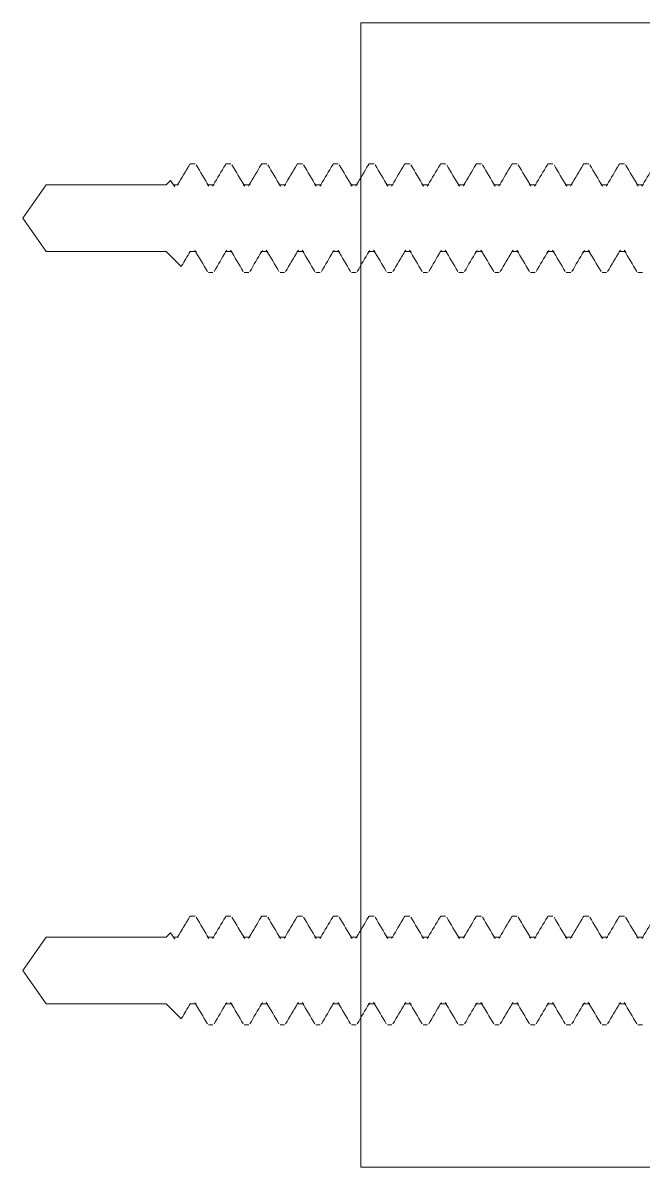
# Model space of a CAD drawing. Header units: inches. Extents: x 0 to 7, y 0 to 11.2.
# Drawn here: x 1.242 to 2.325, y 8.665 to 10.665 of the extents above; entities that cross this region are included whole.
import ezdxf

# ---------------------------------------------------------------- set-up
doc = ezdxf.new("R2010")
doc.units = ezdxf.units.IN
doc.header["$LTSCALE"] = 0.5
doc.header["$MEASUREMENT"] = 0
for name, color, linetype, lineweight in [('FABRIC-ROLL', 7, 'Continuous', 30), ('SHADE-BRACKET', 7, 'Continuous', 30), ('SHADE-BRACKET_SCREW', 7, 'Continuous', 5), ('SUB-BRACKET', 7, 'Continuous', 18)]:
    doc.layers.add(name, color=color, linetype=linetype, lineweight=lineweight)

# ---------------------------------------------------------------- blocks, each defined once
blk = doc.blocks.new('SCREWS-085601')
at = {"layer": 'SHADE-BRACKET_SCREW', "extrusion": (0, 1, 0)}
for p, q in [((-3.9377, 4.823), (-3.9455, 4.823)), ((-3.8752, 4.823), (-3.883, 4.823)), ((-3.8127, 4.823), (-3.8205, 4.823)), ((-3.7502, 4.823), (-3.758, 4.823)), ((-3.6877, 4.823), (-3.6955, 4.823)), ((-3.6252, 4.823), (-3.633, 4.823)), ((-3.5627, 4.823), (-3.5705, 4.823)), ((-3.5002, 4.823), (-3.508, 4.823)), ((-3.4377, 4.823), (-3.4455, 4.823)), ((-3.3752, 4.823), (-3.383, 4.823)), ((-3.3127, 4.823), (-3.3205, 4.823)), ((-3.2502, 4.823), (-3.258, 4.823)), ((-3.1877, 4.823), (-3.1955, 4.823)), ((-4.2385, 4.728), (-4.1977, 4.7863)), ((-3.9885, 4.7863), (-4.1977, 4.7863)), ((-3.981, 4.7938), (-3.9885, 4.7863)), ((-3.9729, 4.7828), (-3.981, 4.7938)), ((-3.9667, 4.7863), (-3.9769, 4.7863)), ((-3.9042, 4.7863), (-3.9165, 4.7863)), ((-3.8417, 4.7863), (-3.854, 4.7863)), ((-3.7792, 4.7863), (-3.7915, 4.7863)), ((-3.7167, 4.7863), (-3.729, 4.7863)), ((-3.6542, 4.7863), (-3.6665, 4.7863)), ((-3.5917, 4.7863), (-3.604, 4.7863)), ((-3.5292, 4.7863), (-3.5415, 4.7863)), ((-3.4667, 4.7863), (-3.479, 4.7863)), ((-3.4042, 4.7863), (-3.4165, 4.7863)), ((-3.3417, 4.7863), (-3.354, 4.7863)), ((-3.2792, 4.7863), (-3.2915, 4.7863)), ((-3.2167, 4.7863), (-3.229, 4.7863)), ((-3.1542, 4.7863), (-3.1665, 4.7863)), ((-4.2385, 4.728), (-4.1977, 4.6698)), ((-3.9885, 4.6698), (-4.1977, 4.6698)), ((-3.9627, 4.6439), (-3.9885, 4.6698)), ((-3.9355, 4.6698), (-3.9478, 4.6698)), ((-3.873, 4.6698), (-3.8853, 4.6698)), ((-3.8105, 4.6698), (-3.8228, 4.6698)), ((-3.748, 4.6698), (-3.7603, 4.6698)), ((-3.6855, 4.6698), (-3.6978, 4.6698)), ((-3.623, 4.6698), (-3.6353, 4.6698)), ((-3.5605, 4.6698), (-3.5728, 4.6698)), ((-3.498, 4.6698), (-3.5103, 4.6698)), ((-3.4355, 4.6698), (-3.4478, 4.6698)), ((-3.373, 4.6698), (-3.3853, 4.6698)), ((-3.3105, 4.6698), (-3.3228, 4.6698)), ((-3.248, 4.6698), (-3.2603, 4.6698)), ((-3.1855, 4.6698), (-3.1978, 4.6698)), ((-3.9143, 4.633), (-3.9065, 4.633)), ((-3.8518, 4.633), (-3.844, 4.633)), ((-3.7893, 4.633), (-3.7815, 4.633)), ((-3.7268, 4.633), (-3.719, 4.633)), ((-3.6643, 4.633), (-3.6565, 4.633)), ((-3.6018, 4.633), (-3.594, 4.633)), ((-3.5393, 4.633), (-3.5315, 4.633)), ((-3.4768, 4.633), (-3.469, 4.633)), ((-3.4143, 4.633), (-3.4065, 4.633)), ((-3.3518, 4.633), (-3.344, 4.633)), ((-3.2893, 4.633), (-3.2815, 4.633)), ((-3.2268, 4.633), (-3.219, 4.633)), ((-3.1643, 4.633), (-3.1565, 4.633)), ((-3.9377, 3.508), (-3.9455, 3.508)), ((-3.8752, 3.508), (-3.883, 3.508)), ((-3.8127, 3.508), (-3.8205, 3.508)), ((-3.7502, 3.508), (-3.758, 3.508)), ((-3.6877, 3.508), (-3.6955, 3.508)), ((-3.6252, 3.508), (-3.633, 3.508)), ((-3.5627, 3.508), (-3.5705, 3.508)), ((-3.5002, 3.508), (-3.508, 3.508)), ((-3.4377, 3.508), (-3.4455, 3.508)), ((-3.3752, 3.508), (-3.383, 3.508)), ((-3.3127, 3.508), (-3.3205, 3.508)), ((-3.2502, 3.508), (-3.258, 3.508)), ((-3.1877, 3.508), (-3.1955, 3.508)), ((-4.2385, 3.413), (-4.1977, 3.4713)), ((-3.9885, 3.4713), (-4.1977, 3.4713)), ((-3.981, 3.4788), (-3.9885, 3.4713)), ((-3.9729, 3.4678), (-3.981, 3.4788)), ((-3.9667, 3.4713), (-3.9769, 3.4713)), ((-3.9042, 3.4713), (-3.9165, 3.4713)), ((-3.8417, 3.4713), (-3.854, 3.4713)), ((-3.7792, 3.4713), (-3.7915, 3.4713)), ((-3.7167, 3.4713), (-3.729, 3.4713)), ((-3.6542, 3.4713), (-3.6665, 3.4713)), ((-3.5917, 3.4713), (-3.604, 3.4713)), ((-3.5292, 3.4713), (-3.5415, 3.4713)), ((-3.4667, 3.4713), (-3.479, 3.4713)), ((-3.4042, 3.4713), (-3.4165, 3.4713)), ((-3.3417, 3.4713), (-3.354, 3.4713)), ((-3.2792, 3.4713), (-3.2915, 3.4713)), ((-3.2167, 3.4713), (-3.229, 3.4713)), ((-3.1542, 3.4713), (-3.1665, 3.4713)), ((-4.2385, 3.413), (-4.1977, 3.3548)), ((-3.9885, 3.3548), (-4.1977, 3.3548)), ((-3.9627, 3.3289), (-3.9885, 3.3548)), ((-3.9355, 3.3548), (-3.9478, 3.3548)), ((-3.873, 3.3548), (-3.8853, 3.3548)), ((-3.8105, 3.3548), (-3.8228, 3.3548)), ((-3.748, 3.3548), (-3.7603, 3.3548)), ((-3.6855, 3.3548), (-3.6978, 3.3548)), ((-3.623, 3.3548), (-3.6353, 3.3548)), ((-3.5605, 3.3548), (-3.5728, 3.3548)), ((-3.498, 3.3548), (-3.5103, 3.3548)), ((-3.4355, 3.3548), (-3.4478, 3.3548)), ((-3.373, 3.3548), (-3.3853, 3.3548)), ((-3.3105, 3.3548), (-3.3228, 3.3548)), ((-3.248, 3.3548), (-3.2603, 3.3548)), ((-3.1855, 3.3548), (-3.1978, 3.3548)), ((-3.9143, 3.318), (-3.9065, 3.318)), ((-3.8518, 3.318), (-3.844, 3.318)), ((-3.7893, 3.318), (-3.7815, 3.318)), ((-3.7268, 3.318), (-3.719, 3.318)), ((-3.6643, 3.318), (-3.6565, 3.318)), ((-3.6018, 3.318), (-3.594, 3.318)), ((-3.5393, 3.318), (-3.5315, 3.318)), ((-3.4768, 3.318), (-3.469, 3.318)), ((-3.4143, 3.318), (-3.4065, 3.318)), ((-3.3518, 3.318), (-3.344, 3.318)), ((-3.2893, 3.318), (-3.2815, 3.318)), ((-3.2268, 3.318), (-3.219, 3.318)), ((-3.1643, 3.318), (-3.1565, 3.318))]:
    blk.add_line(p, q, dxfattribs=at)
at = {"layer": 'SHADE-BRACKET_SCREW'}
for points in [[(-3.9682, 4.7863), (-3.9612, 4.798), (-3.9543, 4.8097), (-3.9474, 4.8214)], [(-3.9358, 4.8214), (-3.9285, 4.8089), (-3.9211, 4.7964), (-3.9136, 4.784)], [(-3.9057, 4.7863), (-3.8987, 4.798), (-3.8918, 4.8097), (-3.8849, 4.8214)], [(-3.8733, 4.8214), (-3.866, 4.8089), (-3.8586, 4.7964), (-3.8511, 4.784)], [(-3.8432, 4.7863), (-3.8362, 4.798), (-3.8293, 4.8097), (-3.8224, 4.8214)], [(-3.8108, 4.8214), (-3.8035, 4.8089), (-3.7961, 4.7964), (-3.7886, 4.784)], [(-3.7807, 4.7863), (-3.7737, 4.798), (-3.7668, 4.8097), (-3.7599, 4.8214)], [(-3.7483, 4.8214), (-3.741, 4.8089), (-3.7336, 4.7964), (-3.7261, 4.784)], [(-3.7182, 4.7863), (-3.7112, 4.798), (-3.7043, 4.8097), (-3.6974, 4.8214)], [(-3.6858, 4.8214), (-3.6785, 4.8089), (-3.6711, 4.7964), (-3.6636, 4.784)], [(-3.6557, 4.7863), (-3.6487, 4.798), (-3.6418, 4.8097), (-3.6349, 4.8214)], [(-3.6233, 4.8214), (-3.616, 4.8089), (-3.6086, 4.7964), (-3.6011, 4.784)], [(-3.5932, 4.7863), (-3.5862, 4.798), (-3.5793, 4.8097), (-3.5724, 4.8214)], [(-3.5608, 4.8214), (-3.5535, 4.8089), (-3.5461, 4.7964), (-3.5386, 4.784)], [(-3.5307, 4.7863), (-3.5237, 4.798), (-3.5168, 4.8097), (-3.5099, 4.8214)], [(-3.4983, 4.8214), (-3.491, 4.8089), (-3.4836, 4.7964), (-3.4761, 4.784)], [(-3.4682, 4.7863), (-3.4612, 4.798), (-3.4543, 4.8097), (-3.4474, 4.8214)], [(-3.4358, 4.8214), (-3.4285, 4.8089), (-3.4211, 4.7964), (-3.4136, 4.784)], [(-3.4057, 4.7863), (-3.3987, 4.798), (-3.3918, 4.8097), (-3.3849, 4.8214)], [(-3.3733, 4.8214), (-3.366, 4.8089), (-3.3586, 4.7964), (-3.3511, 4.784)], [(-3.3432, 4.7863), (-3.3362, 4.798), (-3.3293, 4.8097), (-3.3224, 4.8214)], [(-3.3108, 4.8214), (-3.3035, 4.8089), (-3.2961, 4.7964), (-3.2886, 4.784)], [(-3.2807, 4.7863), (-3.2737, 4.798), (-3.2668, 4.8097), (-3.2599, 4.8214)], [(-3.2483, 4.8214), (-3.241, 4.8089), (-3.2336, 4.7964), (-3.2261, 4.784)], [(-3.2182, 4.7863), (-3.2112, 4.798), (-3.2043, 4.8097), (-3.1974, 4.8214)], [(-3.1858, 4.8214), (-3.1785, 4.8089), (-3.1711, 4.7964), (-3.1636, 4.784)], [(-3.1557, 4.7863), (-3.1487, 4.798), (-3.1418, 4.8097), (-3.1349, 4.8214)], [(-3.9072, 4.784), (-3.9067, 4.7847), (-3.9062, 4.7855), (-3.9057, 4.7863)], [(-3.8447, 4.784), (-3.8442, 4.7847), (-3.8437, 4.7855), (-3.8432, 4.7863)], [(-3.7822, 4.784), (-3.7817, 4.7847), (-3.7812, 4.7855), (-3.7807, 4.7863)], [(-3.7197, 4.784), (-3.7192, 4.7847), (-3.7187, 4.7855), (-3.7182, 4.7863)], [(-3.6572, 4.784), (-3.6567, 4.7847), (-3.6562, 4.7855), (-3.6557, 4.7863)], [(-3.5947, 4.784), (-3.5942, 4.7847), (-3.5937, 4.7855), (-3.5932, 4.7863)], [(-3.5322, 4.784), (-3.5317, 4.7847), (-3.5312, 4.7855), (-3.5307, 4.7863)], [(-3.4697, 4.784), (-3.4692, 4.7847), (-3.4687, 4.7855), (-3.4682, 4.7863)], [(-3.4072, 4.784), (-3.4067, 4.7847), (-3.4062, 4.7855), (-3.4057, 4.7863)], [(-3.3447, 4.784), (-3.3442, 4.7847), (-3.3437, 4.7855), (-3.3432, 4.7863)], [(-3.2822, 4.784), (-3.2817, 4.7847), (-3.2812, 4.7855), (-3.2807, 4.7863)], [(-3.2197, 4.784), (-3.2192, 4.7847), (-3.2187, 4.7855), (-3.2182, 4.7863)], [(-3.1572, 4.784), (-3.1567, 4.7847), (-3.1562, 4.7855), (-3.1557, 4.7863)], [(-3.9463, 4.6698), (-3.9513, 4.6613), (-3.9563, 4.6529), (-3.9613, 4.6444)], [(-3.9162, 4.6347), (-3.9235, 4.6472), (-3.9309, 4.6597), (-3.9384, 4.6721)], [(-3.8838, 4.6698), (-3.8908, 4.6581), (-3.8977, 4.6464), (-3.9046, 4.6347)], [(-3.8823, 4.6721), (-3.8828, 4.6713), (-3.8833, 4.6706), (-3.8838, 4.6698)], [(-3.8537, 4.6347), (-3.861, 4.6472), (-3.8684, 4.6597), (-3.8759, 4.6721)], [(-3.8213, 4.6698), (-3.8283, 4.6581), (-3.8352, 4.6464), (-3.8421, 4.6347)], [(-3.8198, 4.6721), (-3.8203, 4.6713), (-3.8208, 4.6706), (-3.8213, 4.6698)], [(-3.7912, 4.6347), (-3.7985, 4.6472), (-3.8059, 4.6597), (-3.8134, 4.6721)], [(-3.7588, 4.6698), (-3.7658, 4.6581), (-3.7727, 4.6464), (-3.7796, 4.6347)], [(-3.7573, 4.6721), (-3.7578, 4.6713), (-3.7583, 4.6706), (-3.7588, 4.6698)], [(-3.7287, 4.6347), (-3.736, 4.6472), (-3.7434, 4.6597), (-3.7509, 4.6721)], [(-3.6963, 4.6698), (-3.7033, 4.6581), (-3.7102, 4.6464), (-3.7171, 4.6347)], [(-3.6948, 4.6721), (-3.6953, 4.6713), (-3.6958, 4.6706), (-3.6963, 4.6698)], [(-3.6662, 4.6347), (-3.6735, 4.6472), (-3.6809, 4.6597), (-3.6884, 4.6721)], [(-3.6338, 4.6698), (-3.6408, 4.6581), (-3.6477, 4.6464), (-3.6546, 4.6347)], [(-3.6323, 4.6721), (-3.6328, 4.6713), (-3.6333, 4.6706), (-3.6338, 4.6698)], [(-3.6037, 4.6347), (-3.611, 4.6472), (-3.6184, 4.6597), (-3.6259, 4.6721)], [(-3.5713, 4.6698), (-3.5783, 4.6581), (-3.5852, 4.6464), (-3.5921, 4.6347)], [(-3.5698, 4.6721), (-3.5703, 4.6713), (-3.5708, 4.6706), (-3.5713, 4.6698)], [(-3.5412, 4.6347), (-3.5485, 4.6472), (-3.5559, 4.6597), (-3.5634, 4.6721)], [(-3.5088, 4.6698), (-3.5158, 4.6581), (-3.5227, 4.6464), (-3.5296, 4.6347)], [(-3.5073, 4.6721), (-3.5078, 4.6713), (-3.5083, 4.6706), (-3.5088, 4.6698)], [(-3.4787, 4.6347), (-3.486, 4.6472), (-3.4934, 4.6597), (-3.5009, 4.6721)], [(-3.4463, 4.6698), (-3.4533, 4.6581), (-3.4602, 4.6464), (-3.4671, 4.6347)], [(-3.4448, 4.6721), (-3.4453, 4.6713), (-3.4458, 4.6706), (-3.4463, 4.6698)], [(-3.4162, 4.6347), (-3.4235, 4.6472), (-3.4309, 4.6597), (-3.4384, 4.6721)], [(-3.3838, 4.6698), (-3.3908, 4.6581), (-3.3977, 4.6464), (-3.4046, 4.6347)], [(-3.3823, 4.6721), (-3.3828, 4.6713), (-3.3833, 4.6706), (-3.3838, 4.6698)], [(-3.3537, 4.6347), (-3.361, 4.6472), (-3.3684, 4.6597), (-3.3759, 4.6721)], [(-3.3213, 4.6698), (-3.3283, 4.6581), (-3.3352, 4.6464), (-3.3421, 4.6347)], [(-3.3198, 4.6721), (-3.3203, 4.6713), (-3.3208, 4.6706), (-3.3213, 4.6698)], [(-3.2912, 4.6347), (-3.2985, 4.6472), (-3.3059, 4.6597), (-3.3134, 4.6721)], [(-3.2588, 4.6698), (-3.2658, 4.6581), (-3.2727, 4.6464), (-3.2796, 4.6347)], [(-3.2573, 4.6721), (-3.2578, 4.6713), (-3.2583, 4.6706), (-3.2588, 4.6698)], [(-3.2287, 4.6347), (-3.236, 4.6472), (-3.2434, 4.6597), (-3.2509, 4.6721)], [(-3.1963, 4.6698), (-3.2033, 4.6581), (-3.2102, 4.6464), (-3.2171, 4.6347)], [(-3.1948, 4.6721), (-3.1953, 4.6713), (-3.1958, 4.6706), (-3.1963, 4.6698)], [(-3.1662, 4.6347), (-3.1735, 4.6472), (-3.1809, 4.6597), (-3.1884, 4.6721)], [(-3.9682, 3.4713), (-3.9612, 3.483), (-3.9543, 3.4947), (-3.9474, 3.5064)], [(-3.9358, 3.5064), (-3.9285, 3.4939), (-3.9211, 3.4814), (-3.9136, 3.469)], [(-3.9057, 3.4713), (-3.8987, 3.483), (-3.8918, 3.4947), (-3.8849, 3.5064)], [(-3.8733, 3.5064), (-3.866, 3.4939), (-3.8586, 3.4814), (-3.8511, 3.469)], [(-3.8432, 3.4713), (-3.8362, 3.483), (-3.8293, 3.4947), (-3.8224, 3.5064)], [(-3.8108, 3.5064), (-3.8035, 3.4939), (-3.7961, 3.4814), (-3.7886, 3.469)], [(-3.7807, 3.4713), (-3.7737, 3.483), (-3.7668, 3.4947), (-3.7599, 3.5064)], [(-3.7483, 3.5064), (-3.741, 3.4939), (-3.7336, 3.4814), (-3.7261, 3.469)], [(-3.7182, 3.4713), (-3.7112, 3.483), (-3.7043, 3.4947), (-3.6974, 3.5064)], [(-3.6858, 3.5064), (-3.6785, 3.4939), (-3.6711, 3.4814), (-3.6636, 3.469)], [(-3.6557, 3.4713), (-3.6487, 3.483), (-3.6418, 3.4947), (-3.6349, 3.5064)], [(-3.6233, 3.5064), (-3.616, 3.4939), (-3.6086, 3.4814), (-3.6011, 3.469)], [(-3.5932, 3.4713), (-3.5862, 3.483), (-3.5793, 3.4947), (-3.5724, 3.5064)], [(-3.5608, 3.5064), (-3.5535, 3.4939), (-3.5461, 3.4814), (-3.5386, 3.469)], [(-3.5307, 3.4713), (-3.5237, 3.483), (-3.5168, 3.4947), (-3.5099, 3.5064)], [(-3.4983, 3.5064), (-3.491, 3.4939), (-3.4836, 3.4814), (-3.4761, 3.469)], [(-3.4682, 3.4713), (-3.4612, 3.483), (-3.4543, 3.4947), (-3.4474, 3.5064)], [(-3.4358, 3.5064), (-3.4285, 3.4939), (-3.4211, 3.4814), (-3.4136, 3.469)], [(-3.4057, 3.4713), (-3.3987, 3.483), (-3.3918, 3.4947), (-3.3849, 3.5064)], [(-3.3733, 3.5064), (-3.366, 3.4939), (-3.3586, 3.4814), (-3.3511, 3.469)], [(-3.3432, 3.4713), (-3.3362, 3.483), (-3.3293, 3.4947), (-3.3224, 3.5064)], [(-3.3108, 3.5064), (-3.3035, 3.4939), (-3.2961, 3.4814), (-3.2886, 3.469)], [(-3.2807, 3.4713), (-3.2737, 3.483), (-3.2668, 3.4947), (-3.2599, 3.5064)], [(-3.2483, 3.5064), (-3.241, 3.4939), (-3.2336, 3.4814), (-3.2261, 3.469)], [(-3.2182, 3.4713), (-3.2112, 3.483), (-3.2043, 3.4947), (-3.1974, 3.5064)], [(-3.1858, 3.5064), (-3.1785, 3.4939), (-3.1711, 3.4814), (-3.1636, 3.469)], [(-3.1557, 3.4713), (-3.1487, 3.483), (-3.1418, 3.4947), (-3.1349, 3.5064)], [(-3.9072, 3.469), (-3.9067, 3.4697), (-3.9062, 3.4705), (-3.9057, 3.4713)], [(-3.8447, 3.469), (-3.8442, 3.4697), (-3.8437, 3.4705), (-3.8432, 3.4713)], [(-3.7822, 3.469), (-3.7817, 3.4697), (-3.7812, 3.4705), (-3.7807, 3.4713)], [(-3.7197, 3.469), (-3.7192, 3.4697), (-3.7187, 3.4705), (-3.7182, 3.4713)], [(-3.6572, 3.469), (-3.6567, 3.4697), (-3.6562, 3.4705), (-3.6557, 3.4713)], [(-3.5947, 3.469), (-3.5942, 3.4697), (-3.5937, 3.4705), (-3.5932, 3.4713)], [(-3.5322, 3.469), (-3.5317, 3.4697), (-3.5312, 3.4705), (-3.5307, 3.4713)], [(-3.4697, 3.469), (-3.4692, 3.4697), (-3.4687, 3.4705), (-3.4682, 3.4713)], [(-3.4072, 3.469), (-3.4067, 3.4697), (-3.4062, 3.4705), (-3.4057, 3.4713)], [(-3.3447, 3.469), (-3.3442, 3.4697), (-3.3437, 3.4705), (-3.3432, 3.4713)], [(-3.2822, 3.469), (-3.2817, 3.4697), (-3.2812, 3.4705), (-3.2807, 3.4713)], [(-3.2197, 3.469), (-3.2192, 3.4697), (-3.2187, 3.4705), (-3.2182, 3.4713)], [(-3.1572, 3.469), (-3.1567, 3.4697), (-3.1562, 3.4705), (-3.1557, 3.4713)], [(-3.9463, 3.3548), (-3.9513, 3.3463), (-3.9563, 3.3379), (-3.9613, 3.3294)], [(-3.9162, 3.3197), (-3.9235, 3.3322), (-3.9309, 3.3447), (-3.9384, 3.3571)], [(-3.8838, 3.3548), (-3.8908, 3.3431), (-3.8977, 3.3314), (-3.9046, 3.3197)], [(-3.8823, 3.3571), (-3.8828, 3.3563), (-3.8833, 3.3556), (-3.8838, 3.3548)], [(-3.8537, 3.3197), (-3.861, 3.3322), (-3.8684, 3.3447), (-3.8759, 3.3571)], [(-3.8213, 3.3548), (-3.8283, 3.3431), (-3.8352, 3.3314), (-3.8421, 3.3197)], [(-3.8198, 3.3571), (-3.8203, 3.3563), (-3.8208, 3.3556), (-3.8213, 3.3548)], [(-3.7912, 3.3197), (-3.7985, 3.3322), (-3.8059, 3.3447), (-3.8134, 3.3571)], [(-3.7588, 3.3548), (-3.7658, 3.3431), (-3.7727, 3.3314), (-3.7796, 3.3197)], [(-3.7573, 3.3571), (-3.7578, 3.3563), (-3.7583, 3.3556), (-3.7588, 3.3548)], [(-3.7287, 3.3197), (-3.736, 3.3322), (-3.7434, 3.3447), (-3.7509, 3.3571)], [(-3.6963, 3.3548), (-3.7033, 3.3431), (-3.7102, 3.3314), (-3.7171, 3.3197)], [(-3.6948, 3.3571), (-3.6953, 3.3563), (-3.6958, 3.3556), (-3.6963, 3.3548)], [(-3.6662, 3.3197), (-3.6735, 3.3322), (-3.6809, 3.3447), (-3.6884, 3.3571)], [(-3.6338, 3.3548), (-3.6408, 3.3431), (-3.6477, 3.3314), (-3.6546, 3.3197)], [(-3.6323, 3.3571), (-3.6328, 3.3563), (-3.6333, 3.3556), (-3.6338, 3.3548)], [(-3.6037, 3.3197), (-3.611, 3.3322), (-3.6184, 3.3447), (-3.6259, 3.3571)], [(-3.5713, 3.3548), (-3.5783, 3.3431), (-3.5852, 3.3314), (-3.5921, 3.3197)], [(-3.5698, 3.3571), (-3.5703, 3.3563), (-3.5708, 3.3556), (-3.5713, 3.3548)], [(-3.5412, 3.3197), (-3.5485, 3.3322), (-3.5559, 3.3447), (-3.5634, 3.3571)], [(-3.5088, 3.3548), (-3.5158, 3.3431), (-3.5227, 3.3314), (-3.5296, 3.3197)], [(-3.5073, 3.3571), (-3.5078, 3.3563), (-3.5083, 3.3556), (-3.5088, 3.3548)], [(-3.4787, 3.3197), (-3.486, 3.3322), (-3.4934, 3.3447), (-3.5009, 3.3571)], [(-3.4463, 3.3548), (-3.4533, 3.3431), (-3.4602, 3.3314), (-3.4671, 3.3197)], [(-3.4448, 3.3571), (-3.4453, 3.3563), (-3.4458, 3.3556), (-3.4463, 3.3548)], [(-3.4162, 3.3197), (-3.4235, 3.3322), (-3.4309, 3.3447), (-3.4384, 3.3571)], [(-3.3838, 3.3548), (-3.3908, 3.3431), (-3.3977, 3.3314), (-3.4046, 3.3197)], [(-3.3823, 3.3571), (-3.3828, 3.3563), (-3.3833, 3.3556), (-3.3838, 3.3548)], [(-3.3537, 3.3197), (-3.361, 3.3322), (-3.3684, 3.3447), (-3.3759, 3.3571)], [(-3.3213, 3.3548), (-3.3283, 3.3431), (-3.3352, 3.3314), (-3.3421, 3.3197)], [(-3.3198, 3.3571), (-3.3203, 3.3563), (-3.3208, 3.3556), (-3.3213, 3.3548)], [(-3.2912, 3.3197), (-3.2985, 3.3322), (-3.3059, 3.3447), (-3.3134, 3.3571)], [(-3.2588, 3.3548), (-3.2658, 3.3431), (-3.2727, 3.3314), (-3.2796, 3.3197)], [(-3.2573, 3.3571), (-3.2578, 3.3563), (-3.2583, 3.3556), (-3.2588, 3.3548)], [(-3.2287, 3.3197), (-3.236, 3.3322), (-3.2434, 3.3447), (-3.2509, 3.3571)], [(-3.1963, 3.3548), (-3.2033, 3.3431), (-3.2102, 3.3314), (-3.2171, 3.3197)], [(-3.1948, 3.3571), (-3.1953, 3.3563), (-3.1958, 3.3556), (-3.1963, 3.3548)], [(-3.1662, 3.3197), (-3.1735, 3.3322), (-3.1809, 3.3447), (-3.1884, 3.3571)]]:
    blk.add_open_spline(points, degree=3, dxfattribs=at)
for points, knots in [([(-3.9474, 4.8214), (-3.9474, 4.8216), (-3.9473, 4.8217), (-3.9466, 4.8226), (-3.9461, 4.823), (-3.9455, 4.823)], [-0.04485816, -0.04485816, -0.04485816, -0.04485816, -0.03907355, -0.03907355, 0, 0, 0, 0]), ([(-3.8849, 4.8214), (-3.8848, 4.8216), (-3.8847, 4.8218), (-3.8841, 4.8227), (-3.8836, 4.823), (-3.883, 4.823)], [-0.04485565, -0.04485565, -0.04485565, -0.04485565, -0.03658693, -0.03658693, 0, 0, 0, 0]), ([(-3.8224, 4.8214), (-3.8223, 4.8216), (-3.8222, 4.8218), (-3.8216, 4.8227), (-3.8211, 4.823), (-3.8205, 4.823)], [-0.04485565, -0.04485565, -0.04485565, -0.04485565, -0.03658693, -0.03658693, 0, 0, 0, 0]), ([(-3.7599, 4.8214), (-3.7598, 4.8216), (-3.7597, 4.8218), (-3.7591, 4.8227), (-3.7586, 4.823), (-3.758, 4.823)], [-0.04485565, -0.04485565, -0.04485565, -0.04485565, -0.03658693, -0.03658693, 0, 0, 0, 0]), ([(-3.6974, 4.8214), (-3.6973, 4.8216), (-3.6972, 4.8218), (-3.6966, 4.8227), (-3.6961, 4.823), (-3.6955, 4.823)], [-0.04485565, -0.04485565, -0.04485565, -0.04485565, -0.03658693, -0.03658693, 0, 0, 0, 0]), ([(-3.6349, 4.8214), (-3.6348, 4.8216), (-3.6347, 4.8218), (-3.6341, 4.8227), (-3.6336, 4.823), (-3.633, 4.823)], [-0.04485565, -0.04485565, -0.04485565, -0.04485565, -0.03658693, -0.03658693, 0, 0, 0, 0]), ([(-3.5724, 4.8214), (-3.5723, 4.8216), (-3.5722, 4.8218), (-3.5716, 4.8227), (-3.5711, 4.823), (-3.5705, 4.823)], [-0.04485565, -0.04485565, -0.04485565, -0.04485565, -0.03658693, -0.03658693, 0, 0, 0, 0]), ([(-3.5099, 4.8214), (-3.5098, 4.8216), (-3.5097, 4.8218), (-3.5091, 4.8227), (-3.5086, 4.823), (-3.508, 4.823)], [-0.04485565, -0.04485565, -0.04485565, -0.04485565, -0.03658693, -0.03658693, 0, 0, 0, 0]), ([(-3.4474, 4.8214), (-3.4473, 4.8216), (-3.4472, 4.8218), (-3.4466, 4.8227), (-3.4461, 4.823), (-3.4455, 4.823)], [-0.04485565, -0.04485565, -0.04485565, -0.04485565, -0.03658693, -0.03658693, 0, 0, 0, 0]), ([(-3.3849, 4.8214), (-3.3848, 4.8216), (-3.3847, 4.8218), (-3.3841, 4.8227), (-3.3836, 4.823), (-3.383, 4.823)], [-0.04485565, -0.04485565, -0.04485565, -0.04485565, -0.03658693, -0.03658693, 0, 0, 0, 0]), ([(-3.3224, 4.8214), (-3.3223, 4.8216), (-3.3222, 4.8218), (-3.3216, 4.8227), (-3.3211, 4.823), (-3.3205, 4.823)], [-0.04485565, -0.04485565, -0.04485565, -0.04485565, -0.03658693, -0.03658693, 0, 0, 0, 0]), ([(-3.2599, 4.8214), (-3.2598, 4.8216), (-3.2597, 4.8218), (-3.2591, 4.8227), (-3.2586, 4.823), (-3.258, 4.823)], [-0.04485565, -0.04485565, -0.04485565, -0.04485565, -0.03658693, -0.03658693, 0, 0, 0, 0]), ([(-3.1974, 4.8214), (-3.1973, 4.8216), (-3.1972, 4.8218), (-3.1966, 4.8227), (-3.1961, 4.823), (-3.1955, 4.823)], [-0.04485565, -0.04485565, -0.04485565, -0.04485565, -0.03658693, -0.03658693, 0, 0, 0, 0]), ([(-3.854, 4.7863), (-3.8535, 4.7863), (-3.853, 4.7861), (-3.852, 4.7853), (-3.8515, 4.7847), (-3.8511, 4.784)], [0, 0, 0, 0, 0.02262006, 0.02262006, 0.04305702, 0.04305702, 0.04305702, 0.04305702]), ([(-3.7915, 4.7863), (-3.791, 4.7863), (-3.7905, 4.7861), (-3.7895, 4.7853), (-3.789, 4.7847), (-3.7886, 4.784)], [0, 0, 0, 0, 0.02262006, 0.02262006, 0.04305702, 0.04305702, 0.04305702, 0.04305702]), ([(-3.729, 4.7863), (-3.7285, 4.7863), (-3.728, 4.7861), (-3.727, 4.7853), (-3.7265, 4.7847), (-3.7261, 4.784)], [0, 0, 0, 0, 0.02262006, 0.02262006, 0.04305702, 0.04305702, 0.04305702, 0.04305702]), ([(-3.6665, 4.7863), (-3.666, 4.7863), (-3.6655, 4.7861), (-3.6645, 4.7853), (-3.664, 4.7847), (-3.6636, 4.784)], [0, 0, 0, 0, 0.02262006, 0.02262006, 0.04305702, 0.04305702, 0.04305702, 0.04305702]), ([(-3.604, 4.7863), (-3.6035, 4.7863), (-3.603, 4.7861), (-3.602, 4.7853), (-3.6015, 4.7847), (-3.6011, 4.784)], [0, 0, 0, 0, 0.02262006, 0.02262006, 0.04305702, 0.04305702, 0.04305702, 0.04305702]), ([(-3.5415, 4.7863), (-3.541, 4.7863), (-3.5405, 4.7861), (-3.5395, 4.7853), (-3.539, 4.7847), (-3.5386, 4.784)], [0, 0, 0, 0, 0.02262006, 0.02262006, 0.04305702, 0.04305702, 0.04305702, 0.04305702]), ([(-3.479, 4.7863), (-3.4785, 4.7863), (-3.478, 4.7861), (-3.477, 4.7853), (-3.4765, 4.7847), (-3.4761, 4.784)], [0, 0, 0, 0, 0.02262006, 0.02262006, 0.04305702, 0.04305702, 0.04305702, 0.04305702]), ([(-3.4165, 4.7863), (-3.416, 4.7863), (-3.4155, 4.7861), (-3.4145, 4.7853), (-3.414, 4.7847), (-3.4136, 4.784)], [0, 0, 0, 0, 0.02262006, 0.02262006, 0.04305702, 0.04305702, 0.04305702, 0.04305702]), ([(-3.354, 4.7863), (-3.3535, 4.7863), (-3.353, 4.7861), (-3.352, 4.7853), (-3.3515, 4.7847), (-3.3511, 4.784)], [0, 0, 0, 0, 0.02262006, 0.02262006, 0.04305702, 0.04305702, 0.04305702, 0.04305702]), ([(-3.2915, 4.7863), (-3.291, 4.7863), (-3.2905, 4.7861), (-3.2895, 4.7853), (-3.289, 4.7847), (-3.2886, 4.784)], [0, 0, 0, 0, 0.02262006, 0.02262006, 0.04305702, 0.04305702, 0.04305702, 0.04305702]), ([(-3.229, 4.7863), (-3.2285, 4.7863), (-3.228, 4.7861), (-3.227, 4.7853), (-3.2265, 4.7847), (-3.2261, 4.784)], [0, 0, 0, 0, 0.02262006, 0.02262006, 0.04305702, 0.04305702, 0.04305702, 0.04305702]), ([(-3.1665, 4.7863), (-3.166, 4.7863), (-3.1655, 4.7861), (-3.1645, 4.7853), (-3.164, 4.7847), (-3.1636, 4.784)], [0, 0, 0, 0, 0.02262006, 0.02262006, 0.04305702, 0.04305702, 0.04305702, 0.04305702]), ([(-3.873, 4.6698), (-3.8735, 4.6698), (-3.874, 4.67), (-3.875, 4.6708), (-3.8755, 4.6714), (-3.8759, 4.6721)], [0, 0, 0, 0, 0.02262006, 0.02262006, 0.04305702, 0.04305702, 0.04305702, 0.04305702]), ([(-3.748, 4.6698), (-3.7485, 4.6698), (-3.749, 4.67), (-3.75, 4.6708), (-3.7505, 4.6714), (-3.7509, 4.6721)], [0, 0, 0, 0, 0.02262006, 0.02262006, 0.04305702, 0.04305702, 0.04305702, 0.04305702]), ([(-3.6855, 4.6698), (-3.686, 4.6698), (-3.6865, 4.67), (-3.6875, 4.6708), (-3.688, 4.6714), (-3.6884, 4.6721)], [0, 0, 0, 0, 0.02262006, 0.02262006, 0.04305702, 0.04305702, 0.04305702, 0.04305702]), ([(-3.623, 4.6698), (-3.6235, 4.6698), (-3.624, 4.67), (-3.625, 4.6708), (-3.6255, 4.6714), (-3.6259, 4.6721)], [0, 0, 0, 0, 0.02262006, 0.02262006, 0.04305702, 0.04305702, 0.04305702, 0.04305702]), ([(-3.5605, 4.6698), (-3.561, 4.6698), (-3.5615, 4.67), (-3.5625, 4.6708), (-3.563, 4.6714), (-3.5634, 4.6721)], [0, 0, 0, 0, 0.02262006, 0.02262006, 0.04305702, 0.04305702, 0.04305702, 0.04305702]), ([(-3.498, 4.6698), (-3.4985, 4.6698), (-3.499, 4.67), (-3.5, 4.6708), (-3.5005, 4.6714), (-3.5009, 4.6721)], [0, 0, 0, 0, 0.02262006, 0.02262006, 0.04305702, 0.04305702, 0.04305702, 0.04305702]), ([(-3.4355, 4.6698), (-3.436, 4.6698), (-3.4365, 4.67), (-3.4375, 4.6708), (-3.438, 4.6714), (-3.4384, 4.6721)], [0, 0, 0, 0, 0.02262006, 0.02262006, 0.04305702, 0.04305702, 0.04305702, 0.04305702]), ([(-3.373, 4.6698), (-3.3735, 4.6698), (-3.374, 4.67), (-3.375, 4.6708), (-3.3755, 4.6714), (-3.3759, 4.6721)], [0, 0, 0, 0, 0.02262006, 0.02262006, 0.04305702, 0.04305702, 0.04305702, 0.04305702]), ([(-3.3105, 4.6698), (-3.311, 4.6698), (-3.3115, 4.67), (-3.3125, 4.6708), (-3.313, 4.6714), (-3.3134, 4.6721)], [0, 0, 0, 0, 0.02262006, 0.02262006, 0.04305702, 0.04305702, 0.04305702, 0.04305702]), ([(-3.248, 4.6698), (-3.2485, 4.6698), (-3.249, 4.67), (-3.25, 4.6708), (-3.2505, 4.6714), (-3.2509, 4.6721)], [0, 0, 0, 0, 0.02262006, 0.02262006, 0.04305702, 0.04305702, 0.04305702, 0.04305702]), ([(-3.1855, 4.6698), (-3.186, 4.6698), (-3.1865, 4.67), (-3.1875, 4.6708), (-3.188, 4.6714), (-3.1884, 4.6721)], [0, 0, 0, 0, 0.02262006, 0.02262006, 0.04305702, 0.04305702, 0.04305702, 0.04305702]), ([(-3.9627, 4.6439), (-3.9622, 4.6435), (-3.9618, 4.6436), (-3.9614, 4.6444), (-3.9614, 4.6444), (-3.9613, 4.6444)], [0, 0, 0, 0, 0.04341682, 0.04341682, 0.0441827, 0.0441827, 0.0441827, 0.0441827]), ([(-3.9474, 3.5064), (-3.9474, 3.5066), (-3.9473, 3.5067), (-3.9466, 3.5076), (-3.9461, 3.508), (-3.9455, 3.508)], [-0.04485816, -0.04485816, -0.04485816, -0.04485816, -0.03907355, -0.03907355, 0, 0, 0, 0]), ([(-3.8849, 3.5064), (-3.8848, 3.5066), (-3.8847, 3.5068), (-3.8841, 3.5077), (-3.8836, 3.508), (-3.883, 3.508)], [-0.04485565, -0.04485565, -0.04485565, -0.04485565, -0.03658693, -0.03658693, 0, 0, 0, 0]), ([(-3.8224, 3.5064), (-3.8223, 3.5066), (-3.8222, 3.5068), (-3.8216, 3.5077), (-3.8211, 3.508), (-3.8205, 3.508)], [-0.04485565, -0.04485565, -0.04485565, -0.04485565, -0.03658693, -0.03658693, 0, 0, 0, 0]), ([(-3.7599, 3.5064), (-3.7598, 3.5066), (-3.7597, 3.5068), (-3.7591, 3.5077), (-3.7586, 3.508), (-3.758, 3.508)], [-0.04485565, -0.04485565, -0.04485565, -0.04485565, -0.03658693, -0.03658693, 0, 0, 0, 0]), ([(-3.6974, 3.5064), (-3.6973, 3.5066), (-3.6972, 3.5068), (-3.6966, 3.5077), (-3.6961, 3.508), (-3.6955, 3.508)], [-0.04485565, -0.04485565, -0.04485565, -0.04485565, -0.03658693, -0.03658693, 0, 0, 0, 0]), ([(-3.6349, 3.5064), (-3.6348, 3.5066), (-3.6347, 3.5068), (-3.6341, 3.5077), (-3.6336, 3.508), (-3.633, 3.508)], [-0.04485565, -0.04485565, -0.04485565, -0.04485565, -0.03658693, -0.03658693, 0, 0, 0, 0]), ([(-3.5724, 3.5064), (-3.5723, 3.5066), (-3.5722, 3.5068), (-3.5716, 3.5077), (-3.5711, 3.508), (-3.5705, 3.508)], [-0.04485565, -0.04485565, -0.04485565, -0.04485565, -0.03658693, -0.03658693, 0, 0, 0, 0]), ([(-3.5099, 3.5064), (-3.5098, 3.5066), (-3.5097, 3.5068), (-3.5091, 3.5077), (-3.5086, 3.508), (-3.508, 3.508)], [-0.04485565, -0.04485565, -0.04485565, -0.04485565, -0.03658693, -0.03658693, 0, 0, 0, 0]), ([(-3.4474, 3.5064), (-3.4473, 3.5066), (-3.4472, 3.5068), (-3.4466, 3.5077), (-3.4461, 3.508), (-3.4455, 3.508)], [-0.04485565, -0.04485565, -0.04485565, -0.04485565, -0.03658693, -0.03658693, 0, 0, 0, 0]), ([(-3.3849, 3.5064), (-3.3848, 3.5066), (-3.3847, 3.5068), (-3.3841, 3.5077), (-3.3836, 3.508), (-3.383, 3.508)], [-0.04485565, -0.04485565, -0.04485565, -0.04485565, -0.03658693, -0.03658693, 0, 0, 0, 0]), ([(-3.3224, 3.5064), (-3.3223, 3.5066), (-3.3222, 3.5068), (-3.3216, 3.5077), (-3.3211, 3.508), (-3.3205, 3.508)], [-0.04485565, -0.04485565, -0.04485565, -0.04485565, -0.03658693, -0.03658693, 0, 0, 0, 0]), ([(-3.2599, 3.5064), (-3.2598, 3.5066), (-3.2597, 3.5068), (-3.2591, 3.5077), (-3.2586, 3.508), (-3.258, 3.508)], [-0.04485565, -0.04485565, -0.04485565, -0.04485565, -0.03658693, -0.03658693, 0, 0, 0, 0]), ([(-3.1974, 3.5064), (-3.1973, 3.5066), (-3.1972, 3.5068), (-3.1966, 3.5077), (-3.1961, 3.508), (-3.1955, 3.508)], [-0.04485565, -0.04485565, -0.04485565, -0.04485565, -0.03658693, -0.03658693, 0, 0, 0, 0]), ([(-3.854, 3.4713), (-3.8535, 3.4713), (-3.853, 3.4711), (-3.852, 3.4703), (-3.8515, 3.4697), (-3.8511, 3.469)], [0, 0, 0, 0, 0.02262006, 0.02262006, 0.04305702, 0.04305702, 0.04305702, 0.04305702]), ([(-3.7915, 3.4713), (-3.791, 3.4713), (-3.7905, 3.4711), (-3.7895, 3.4703), (-3.789, 3.4697), (-3.7886, 3.469)], [0, 0, 0, 0, 0.02262006, 0.02262006, 0.04305702, 0.04305702, 0.04305702, 0.04305702]), ([(-3.729, 3.4713), (-3.7285, 3.4713), (-3.728, 3.4711), (-3.727, 3.4703), (-3.7265, 3.4697), (-3.7261, 3.469)], [0, 0, 0, 0, 0.02262006, 0.02262006, 0.04305702, 0.04305702, 0.04305702, 0.04305702]), ([(-3.6665, 3.4713), (-3.666, 3.4713), (-3.6655, 3.4711), (-3.6645, 3.4703), (-3.664, 3.4697), (-3.6636, 3.469)], [0, 0, 0, 0, 0.02262006, 0.02262006, 0.04305702, 0.04305702, 0.04305702, 0.04305702]), ([(-3.604, 3.4713), (-3.6035, 3.4713), (-3.603, 3.4711), (-3.602, 3.4703), (-3.6015, 3.4697), (-3.6011, 3.469)], [0, 0, 0, 0, 0.02262006, 0.02262006, 0.04305702, 0.04305702, 0.04305702, 0.04305702]), ([(-3.5415, 3.4713), (-3.541, 3.4713), (-3.5405, 3.4711), (-3.5395, 3.4703), (-3.539, 3.4697), (-3.5386, 3.469)], [0, 0, 0, 0, 0.02262006, 0.02262006, 0.04305702, 0.04305702, 0.04305702, 0.04305702]), ([(-3.479, 3.4713), (-3.4785, 3.4713), (-3.478, 3.4711), (-3.477, 3.4703), (-3.4765, 3.4697), (-3.4761, 3.469)], [0, 0, 0, 0, 0.02262006, 0.02262006, 0.04305702, 0.04305702, 0.04305702, 0.04305702]), ([(-3.4165, 3.4713), (-3.416, 3.4713), (-3.4155, 3.4711), (-3.4145, 3.4703), (-3.414, 3.4697), (-3.4136, 3.469)], [0, 0, 0, 0, 0.02262006, 0.02262006, 0.04305702, 0.04305702, 0.04305702, 0.04305702]), ([(-3.354, 3.4713), (-3.3535, 3.4713), (-3.353, 3.4711), (-3.352, 3.4703), (-3.3515, 3.4697), (-3.3511, 3.469)], [0, 0, 0, 0, 0.02262006, 0.02262006, 0.04305702, 0.04305702, 0.04305702, 0.04305702]), ([(-3.2915, 3.4713), (-3.291, 3.4713), (-3.2905, 3.4711), (-3.2895, 3.4703), (-3.289, 3.4697), (-3.2886, 3.469)], [0, 0, 0, 0, 0.02262006, 0.02262006, 0.04305702, 0.04305702, 0.04305702, 0.04305702]), ([(-3.229, 3.4713), (-3.2285, 3.4713), (-3.228, 3.4711), (-3.227, 3.4703), (-3.2265, 3.4697), (-3.2261, 3.469)], [0, 0, 0, 0, 0.02262006, 0.02262006, 0.04305702, 0.04305702, 0.04305702, 0.04305702]), ([(-3.1665, 3.4713), (-3.166, 3.4713), (-3.1655, 3.4711), (-3.1645, 3.4703), (-3.164, 3.4697), (-3.1636, 3.469)], [0, 0, 0, 0, 0.02262006, 0.02262006, 0.04305702, 0.04305702, 0.04305702, 0.04305702]), ([(-3.873, 3.3548), (-3.8735, 3.3548), (-3.874, 3.355), (-3.875, 3.3558), (-3.8755, 3.3564), (-3.8759, 3.3571)], [0, 0, 0, 0, 0.02262006, 0.02262006, 0.04305702, 0.04305702, 0.04305702, 0.04305702]), ([(-3.748, 3.3548), (-3.7485, 3.3548), (-3.749, 3.355), (-3.75, 3.3558), (-3.7505, 3.3564), (-3.7509, 3.3571)], [0, 0, 0, 0, 0.02262006, 0.02262006, 0.04305702, 0.04305702, 0.04305702, 0.04305702]), ([(-3.6855, 3.3548), (-3.686, 3.3548), (-3.6865, 3.355), (-3.6875, 3.3558), (-3.688, 3.3564), (-3.6884, 3.3571)], [0, 0, 0, 0, 0.02262006, 0.02262006, 0.04305702, 0.04305702, 0.04305702, 0.04305702]), ([(-3.623, 3.3548), (-3.6235, 3.3548), (-3.624, 3.355), (-3.625, 3.3558), (-3.6255, 3.3564), (-3.6259, 3.3571)], [0, 0, 0, 0, 0.02262006, 0.02262006, 0.04305702, 0.04305702, 0.04305702, 0.04305702]), ([(-3.5605, 3.3548), (-3.561, 3.3548), (-3.5615, 3.355), (-3.5625, 3.3558), (-3.563, 3.3564), (-3.5634, 3.3571)], [0, 0, 0, 0, 0.02262006, 0.02262006, 0.04305702, 0.04305702, 0.04305702, 0.04305702]), ([(-3.498, 3.3548), (-3.4985, 3.3548), (-3.499, 3.355), (-3.5, 3.3558), (-3.5005, 3.3564), (-3.5009, 3.3571)], [0, 0, 0, 0, 0.02262006, 0.02262006, 0.04305702, 0.04305702, 0.04305702, 0.04305702]), ([(-3.4355, 3.3548), (-3.436, 3.3548), (-3.4365, 3.355), (-3.4375, 3.3558), (-3.438, 3.3564), (-3.4384, 3.3571)], [0, 0, 0, 0, 0.02262006, 0.02262006, 0.04305702, 0.04305702, 0.04305702, 0.04305702]), ([(-3.373, 3.3548), (-3.3735, 3.3548), (-3.374, 3.355), (-3.375, 3.3558), (-3.3755, 3.3564), (-3.3759, 3.3571)], [0, 0, 0, 0, 0.02262006, 0.02262006, 0.04305702, 0.04305702, 0.04305702, 0.04305702]), ([(-3.3105, 3.3548), (-3.311, 3.3548), (-3.3115, 3.355), (-3.3125, 3.3558), (-3.313, 3.3564), (-3.3134, 3.3571)], [0, 0, 0, 0, 0.02262006, 0.02262006, 0.04305702, 0.04305702, 0.04305702, 0.04305702]), ([(-3.248, 3.3548), (-3.2485, 3.3548), (-3.249, 3.355), (-3.25, 3.3558), (-3.2505, 3.3564), (-3.2509, 3.3571)], [0, 0, 0, 0, 0.02262006, 0.02262006, 0.04305702, 0.04305702, 0.04305702, 0.04305702]), ([(-3.1855, 3.3548), (-3.186, 3.3548), (-3.1865, 3.355), (-3.1875, 3.3558), (-3.188, 3.3564), (-3.1884, 3.3571)], [0, 0, 0, 0, 0.02262006, 0.02262006, 0.04305702, 0.04305702, 0.04305702, 0.04305702]), ([(-3.9627, 3.3289), (-3.9622, 3.3285), (-3.9618, 3.3286), (-3.9614, 3.3294), (-3.9614, 3.3294), (-3.9613, 3.3294)], [0, 0, 0, 0, 0.04341682, 0.04341682, 0.0441827, 0.0441827, 0.0441827, 0.0441827])]:
    blk.add_open_spline(points, degree=3, knots=knots, dxfattribs=at)
blk = doc.blocks.new('SUB-BRACKET-085601')
at = {"layer": 'SUB-BRACKET', "extrusion": (-1, 0, -1.22465e-16)}
blk.add_line((-3.6485, 3.0693), (-3.6485, 5.0693), dxfattribs=at)
at = {"layer": 'SUB-BRACKET', "extrusion": (0, 1, 0)}
for p, q in [((-3.6485, 5.0693), (-2.3985, 5.0693)), ((-3.6485, 3.0693), (-2.3985, 3.0693))]:
    blk.add_line(p, q, dxfattribs=at)
blk = doc.blocks.new('ROLL-085601')
at = {"layer": 'SUB-BRACKET'}
blk.add_blockref('SUB-BRACKET-085601', (0, 0), dxfattribs=at)
blk = doc.blocks.new('SYSTEM-085601')
at = {"layer": 'FABRIC-ROLL'}
blk.add_blockref('ROLL-085601', (0, 0), dxfattribs=at)
at = {"layer": 'SHADE-BRACKET_SCREW'}
blk.add_blockref('SCREWS-085601', (0, 0), dxfattribs=at)

msp = doc.modelspace()

# ---------------------------------------------------------------- block references
at = {"layer": 'SHADE-BRACKET'}
msp.add_blockref('SYSTEM-085601', (5.4806, 5.5959), dxfattribs=at)

doc.saveas('drawing.dxf')
